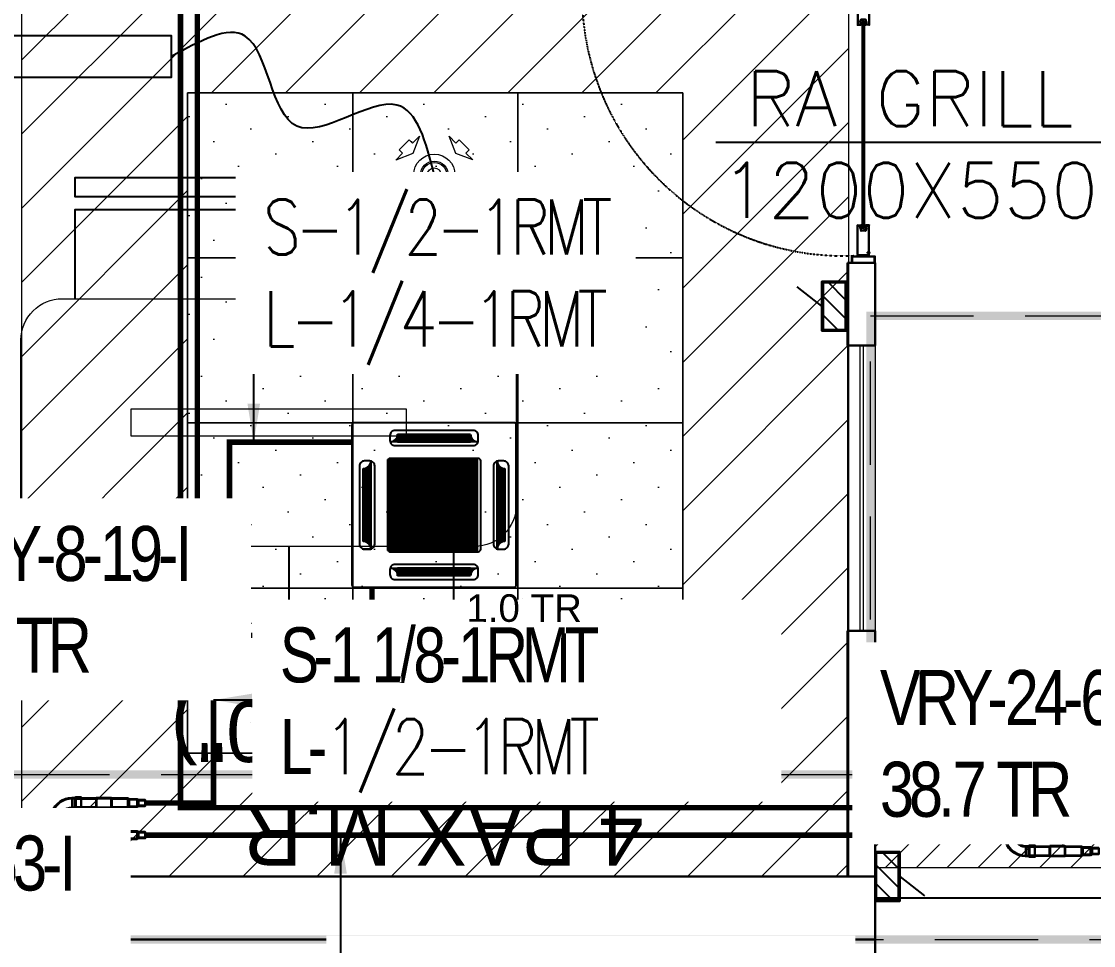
# Model space of a CAD drawing. Header units: millimetres. Extents: x 148480 to 578986, y 39883 to 155062.
# Drawn here: x 231754 to 235652, y 112159 to 115518 of the extents above; entities that cross this region are included whole.
import ezdxf

# ---------------------------------------------------------------- set-up
doc = ezdxf.new("R2010")
doc.units = ezdxf.units.MM
for name, pattern in [('CENTER', [2, 1.25, -0.25, 0.25, -0.25]), ('CONTINOUS', [0]), ('HIDDEN', [0.375, 0.25, -0.125])]:
    doc.linetypes.add(name, pattern=pattern)
for name, color, linetype in [('001-TEXT', 250, 'Continuous'), ('2', 7, 'Continuous'), ('AC-RA-DIFFUSER', 6, 'Continuous'), ('AR-FURNITURE', 251, 'Continuous'), ('ceilings', 253, 'Continuous'), ('CEN', 252, 'CENTER'), ('CONC-WALL', 1, 'Continuous'), ('DNM JEB', 4, 'Continuous'), ('EL-SWITCH BOXWS', 30, 'Continuous'), ('Flooring', 44, 'Continuous'), ('FRESH AIRDUCT', 3, 'Continuous'), ('Hatch 01_UC', 7, 'Continuous'), ('I - MODULAR', 44, 'Continuous'), ('Layer2', 4, 'Continuous'), ('Layer4', 6, 'Continuous'), ('M HVAC DRAIN PIPE', 30, 'Continuous'), ('M-HVAC VRV PIPE', 4, 'Continuous'), ('M-HVAC-SUPPLY AIR DUCT', 4, 'Continuous'), ('M-HVAC-TEXT', 7, 'Continuous'), ('PCE-HVACTEXT', 7, 'Continuous'), ('TENANCY', 3, 'Continuous')]:
    doc.layers.add(name, color=color, linetype=linetype)
for name, color, linetype, lineweight in [('A-GLAZ', 140, 'Continuous', 18), ('CB-AC CABLE TRAY', 213, 'Continuous', 15), ('I-DT-METL', 4, 'Continuous', 20), ('I-PART-GYP', 6, 'Continuous', 30), ('ID-FURNITURE', 54, 'Continuous', 15), ('M HVAC EXHAUST DIFFUSER', 1, 'Continuous', 15), ('M HVAC FD', 4, 'Continuous', 9), ('M-HVAC-CASSETTE UNIT', 7, 'Continuous', 18), ('P-PIPE-IDEN', 7, 'Continuous', 9), ('vrv text', 90, 'Continuous', 30)]:
    doc.layers.add(name, color=color, linetype=linetype, lineweight=lineweight)
doc.styles.add('Arial_2', font='arial.ttf', dxfattribs={"height": 75})
doc.styles.add('Herbalife_Third Floor - Furniture Layout - 210201$0$CG', font='GOTHIC.TTF')
doc.styles.add('R', font='romans.shx')
doc.styles.add('ROMAND', font='romand__.ttf')
doc.styles.add('romans', font='stylu.ttf', dxfattribs={"height": 125})
doc.styles.add('rs', font='romans.shx', dxfattribs={"width": 0.75})
doc.styles.add('VIJETH', font='swiss.ttf')
doc.dimstyles.new('GLAZ ALU', dxfattribs={"dimscale": 100, "dimtxt": 2, "dimasz": 1.4, "dimexe": 0.8, "dimexo": 0.8, "dimgap": 0.75, "dimtad": 1, "dimdec": 0, "dimzin": 0, "dimdsep": 46, "dimtxsty": 'rs', "dimcen": 0.09, "dimclrd": 8, "dimclre": 8, "dimclrt": 2, "dimadec": 0, "dimazin": 0, "dimtfac": 1, "dimtdec": 0, "dimtmove": 0, "dimatfit": 3, "dimfxl": 1, "dimtolj": 1, "dimtzin": 0, "dimarcsym": 0})
doc.dimstyles.new('Vayucon', dxfattribs={"dimtxt": 200, "dimasz": 150, "dimexe": 0, "dimexo": 0, "dimgap": 9e-05, "dimtad": 1, "dimdec": 0, "dimrnd": 5, "dimzin": 0, "dimdsep": 46, "dimtxsty": 'ROMAND', "dimcen": 90, "dimclrd": 42, "dimclre": 8, "dimclrt": 7, "dimadec": 0, "dimazin": 0, "dimtfac": 1, "dimtdec": 0, "dimtofl": 0, "dimtmove": 1, "dimatfit": 0, "dimfxl": 1, "dimtolj": 1, "dimtzin": 0, "dimarcsym": 0})

# ---------------------------------------------------------------- blocks, each defined once
blk = doc.blocks.new('A$C4A242C7C')
at = {"layer": '2', "color": 8, "linetype": 'Continuous'}
for p, q in [((0, 4), (0, 115.4)), ((0.4, 115.8), (0.6, 115.8)), ((1.4, 115), (13, 115)), ((2, 113), (10.5, 113)), ((2, 4), (2, 113)), ((10.5, 103.9), (10.5, 113)), ((10.6, 103.4), (12.8, 95.2)), ((14, 111.3), (12.5, 111.3)), ((12.5, 104.8), (12.5, 111.3)), ((14, 104.8), (12.5, 104.8)), ((14.8, 103.8), (12.5, 103.8)), ((12.5, 103.8), (14.7, 95.7)), ((13, 115), (13, 112.6)), ((14.7, 112.6), (13, 112.6)), ((14, 110), (14, 111.3)), ((14, 106.1), (14, 104.8)), ((14.3, 109.8), (15, 110)), ((14.3, 106.3), (15, 106.1)), ((14.7, 112.6), (15.2, 110.4)), ((14.7, 95.7), (22.5, 95.7)), ((30.3, 93.7), (14.7, 93.7)), ((14.8, 103.8), (15.2, 105.6)), ((30.3, 95.7), (22.5, 95.7)), ((30.3, 112.6), (29.8, 110.4)), ((30.2, 103.8), (29.8, 105.6)), ((30.7, 109.8), (30, 110)), ((30.7, 106.3), (30, 106.1)), ((30.2, 103.8), (32.5, 103.8)), ((32, 112.6), (30.3, 112.6)), ((32.5, 103.8), (30.3, 95.7)), ((31, 111.3), (32.5, 111.3)), ((31, 110), (31, 111.3)), ((31, 106.1), (31, 104.8)), ((31, 104.8), (32.5, 104.8)), ((32, 115), (32, 112.6)), ((43.6, 115), (32, 115)), ((34.4, 103.4), (32.2, 95.2)), ((32.5, 104.8), (32.5, 111.3)), ((34.5, 113), (43, 113)), ((34.5, 103.9), (34.5, 113)), ((43, 14.2), (43, 113)), ((44.6, 115.8), (44.4, 115.8)), ((45, 11.7), (45, 115.4)), ((4, 2), (41, 2)), ((4, 0), (41, 0)), ((38.5, 8.4), (38.5, 11.7)), ((42.5, 13.7), (40.5, 13.7)), ((40.5, 8.8), (40.5, 11.3)), ((42.5, 6.4), (40.5, 6.4)), ((44, 11.7), (40.9, 11.7)), ((44, 8.4), (40.9, 8.4)), ((43, 4), (43, 5.9)), ((44, 11.6), (44, 11.7)), ((44, 8.4), (44, 8.5)), ((44.4, 11.2), (44.5, 11.2)), ((44.4, 8.9), (44.5, 8.9)), ((45, 4), (45, 8.4))]:
    blk.add_line(p, q, dxfattribs=at)
for centre, radius, start, end in [((0.4, 115.4), 0.4, 90, 180), ((0.6, 115.4), 0.4, 0, 90), ((1.4, 115.4), 0.4, 180, 270), ((12.5, 103.9), 2, 180, 195), ((14.7, 95.7), 2, 195, 270), ((14.2, 110), 0.2, 180, 285), ((14.2, 106.1), 0.2, 75, 180), ((14.8, 110.3), 0.4, 285, 15), ((14.8, 105.7), 0.4, 345, 75), ((30.1, 110.3), 0.4, 165, 255), ((30.1, 105.7), 0.4, 105, 195), ((30.3, 95.7), 2, 270, 345), ((30.8, 110), 0.2, 255, 0), ((30.8, 106.1), 0.2, 0, 105), ((32.5, 103.9), 2, 345, 0), ((43.6, 115.4), 0.4, 270, 0), ((44.4, 115.4), 0.4, 90, 180), ((44.6, 115.4), 0.4, 0, 90), ((4, 4), 4, 180, 270), ((4, 4), 2, 180, 270), ((40.5, 11.7), 2, 90, 180), ((40.5, 8.4), 2, 180, 270), ((40.9, 11.3), 0.4, 90, 180), ((40.9, 8.8), 0.4, 180, 270), ((41, 4), 4, 270, 0), ((41, 4), 2, 270, 0), ((42.5, 14.2), 0.5, 270, 0), ((42.5, 5.9), 0.5, 0, 90), ((44.4, 11.6), 0.4, 180, 270), ((44.4, 8.5), 0.4, 90, 180), ((44.5, 11.7), 0.5, 270, 0), ((44.5, 8.4), 0.5, 0, 90)]:
    blk.add_arc(centre, radius, start, end, dxfattribs=at)
blk = doc.blocks.new('A$C109E4DED')
at = {"layer": 'TENANCY', "rotation": 90}
blk.add_blockref('A$C4A242C7C', (75.8, 0), dxfattribs=at)
blk = doc.blocks.new('A$C57546ED1')
at = {"layer": '2', "color": 8, "linetype": 'Continuous'}
mesh = blk.add_polyface(dxfattribs=at)
corners = [(1, 3.4), (0.7, 2.6), (0, 2.7), (0.8, 4.1)]
mesh.append_faces([[corners[k] for k in face] for face in [(0, 1, 2, 3)]], dxfattribs={"color": 8})
mesh = blk.add_polyface(dxfattribs=at)
corners = [(2, 3.4), (2, 2.6), (0.7, 2.6), (1, 3.4)]
mesh.append_faces([[corners[k] for k in face] for face in [(0, 1, 2, 3)]], dxfattribs={"color": 8})
mesh = blk.add_polyface(dxfattribs=at)
corners = [(2.3, 4.1), (2.2, 1.7), (2, 2.6), (2, 3.4)]
mesh.append_faces([[corners[k] for k in face] for face in [(0, 1, 2, 3)]], dxfattribs={"color": 8})
mesh = blk.add_polyface(dxfattribs=at)
corners = [(2.7, 3.4), (2.5, 2.5), (2.2, 1.7), (2.3, 4.1)]
mesh.append_faces([[corners[k] for k in face] for face in [(0, 1, 2, 3)]], dxfattribs={"color": 8})
mesh = blk.add_polyface(dxfattribs=at)
corners = [(3.3, 3.4), (3.2, 2.5), (2.5, 2.5), (2.7, 3.4)]
mesh.append_faces([[corners[k] for k in face] for face in [(0, 1, 2, 3)]], dxfattribs={"color": 8})
mesh = blk.add_polyface(dxfattribs=at)
corners = [(3.6, 4.2), (3.5, 2.4), (3.2, 2.5), (3.3, 3.4)]
mesh.append_faces([[corners[k] for k in face] for face in [(0, 1, 2, 3)]], dxfattribs={"color": 8})
mesh = blk.add_polyface(dxfattribs=at)
corners = [(4.1, 3.5), (3.9, 2.4), (3.5, 2.4), (3.6, 4.2)]
mesh.append_faces([[corners[k] for k in face] for face in [(0, 1, 2, 3)]], dxfattribs={"color": 8})
mesh = blk.add_polyface(dxfattribs=at)
corners = [(6.5, 3.6), (5.8, 2.3), (3.9, 2.4), (4.1, 3.5)]
mesh.append_faces([[corners[k] for k in face] for face in [(0, 1, 2, 3)]], dxfattribs={"color": 8})
mesh = blk.add_polyface(dxfattribs=at)
corners = [(6.8, 4.6), (6.2, 0), (5.8, 2.3), (6.5, 3.6)]
mesh.append_faces([[corners[k] for k in face] for face in [(0, 1, 2, 3)]], dxfattribs={"color": 8})
mesh = blk.add_polyface(dxfattribs=at)
corners = [(7.9, 4.6), (7.5, 0), (6.2, 0), (6.8, 4.6)]
mesh.append_faces([[corners[k] for k in face] for face in [(0, 1, 2, 3)]], dxfattribs={"color": 8})
blk = doc.blocks.new('A$C5BB6640F')
at = {"layer": '2', "color": 8, "linetype": 'Continuous'}
for p, q in [((0.8, 2.6), (0, 0)), ((1, 2.6), (0.5, 0)), ((2.1, 8.2), (0.8, 8.2)), ((0.8, 8.2), (0.8, 2.6)), ((2.1, 6.4), (0.8, 6.4)), ((2.1, 4.5), (0.8, 4.5)), ((2.1, 2.6), (0.8, 2.6)), ((1.2, 2.6), (0.9, 0)), ((1.4, 2.6), (1.4, 0)), ((1.6, 2.6), (1.9, 0)), ((1.8, 2.6), (2.3, 0)), ((2.1, 8.2), (2.1, 2.6)), ((2.1, 2.6), (2.8, 0))]:
    blk.add_line(p, q, dxfattribs=at)
blk = doc.blocks.new('CHAIR')
at = {"layer": 'AR-FURNITURE'}
blk.add_lwpolyline([(16868792, -2062848.9), (16869035, -2062848.9), (16869035, -2063298.9), (16868792, -2063298.9)], dxfattribs=at)
blk.add_lwpolyline([(16869069.9, -2063298.9), (16869069.9, -2062848.9), (16869121.9, -2062848.9), (16869121.9, -2063298.9)], close=True, dxfattribs=at)
blk = doc.blocks.new('GFC1')
at = {"color": 8, "linetype": 'Continuous'}
for p, q in [((308986.8, 114157.5), (307490.1, 114157.5)), ((308986.8, 113317.5), (307490.1, 113317.5))]:
    blk.add_line(p, q, dxfattribs=at)
at = {"layer": 'A-GLAZ', "color": 8, "linetype": 'CONTINOUS', "lineweight": 13, "ltscale": 0.5}
for p, q in [((307390.1, 115326.2, 0), (307390.1, 114288.4, 0)), ((307490.1, 115326.2, 0), (307490.1, 114288.4, 0))]:
    blk.add_line(p, q, dxfattribs=at)
at = {"layer": 'A-GLAZ', "color": 8, "lineweight": 13, "ltscale": 0.5}
blk.add_line((307390.1, 115326.2, 0), (307490.1, 115326.2, 0), dxfattribs=at)
at = {"layer": 'A-GLAZ', "color": 8}
for p, q in [((307434.1, 115326.2, 0), (307434.1, 114288.4, 0)), ((307446.1, 115326.2, 0), (307446.1, 114288.4, 0))]:
    blk.add_line(p, q, dxfattribs=at)
at = {"layer": 'CEN', "color": 8, "linetype": 'HIDDEN', "lineweight": 0, "ltscale": 1500}
for p, q in [((301519.9, 113767.5), (309059.6, 113767.5)), ((301519.9, 113167.5), (309059.6, 113167.5))]:
    blk.add_line(p, q, dxfattribs=at)
blk.add_lwpolyline([(307473, 113767.5), (307473, 115433.7), (311573, 115433.7), (311573, 113767.5)], dxfattribs=at)
at = {"layer": 'CONC-WALL', "color": 8, "linetype": 'Continuous', "lineweight": 30}
blk.add_lwpolyline([(304385.1, 113396.2), (307490.1, 113396.2), (307490.1, 113167.5), (304385.1, 113167.5)], dxfattribs=at)
at = {"layer": 'DNM JEB', "color": 8}
for p, q in [((307442.5, 116500.4), (307442.5, 115754.1)), ((307452, 115754.1), (307452, 116500.4))]:
    blk.add_line(p, q, dxfattribs=at)
at = {"layer": 'DNM JEB', "color": 8, "linetype": 'Continuous'}
blk.add_line((307490.1, 115626.2), (307390.1, 115626.2), dxfattribs=at)
at = {"layer": 'DNM JEB', "color": 8}
for points in [[(307452, 116500.4), (307450.6, 116501.9), (307443.9, 116501.9), (307442.5, 116500.4)], [(307452, 115754.1), (307450.6, 115752.6), (307443.9, 115752.6), (307442.5, 115754.1)]]:
    blk.add_lwpolyline(points, dxfattribs=at)
at = {"layer": 'DNM JEB', "color": 8, "linetype": 'Continuous'}
for points in [[(307490.1, 115626.2), (307490.1, 115650), (307404.4, 115650), (307404.4, 115626.2)], [(307488.2, 115628.1), (307488.2, 115648.1), (307406.3, 115648.1), (307406.3, 115628.1)]]:
    blk.add_lwpolyline(points, close=True, dxfattribs=at)
at = {"layer": 'DNM JEB', "color": 8, "linetype": 'HIDDEN', "ltscale": 0.1}
blk.add_arc((307375, 116602.5), 950.6, 182.8185, 273.4941, dxfattribs=at)
at = {"layer": 'Flooring', "color": 8, "linetype": 'HIDDEN', "ltscale": 1500}
blk.add_lwpolyline([(328672.2, 130068.3, 1.540604), (310717.1, 129143.3, 0.119203), (311634.4, 128071.9, -0.704413), (307490.1, 113767.5)], format="xyb", dxfattribs=at)
at = {"layer": 'I - MODULAR', "color": 8, "linetype": 'Continuous'}
blk.add_line((307390.1, 115626.2), (307490.1, 115626.2), dxfattribs=at)
at = {"layer": 'I-DT-METL', "color": 8, "linetype": 'HIDDEN', "lineweight": 13, "ltscale": 0.1}
blk.add_line((307390.1, 114288.4, 0), (307490.1, 114288.4, 0), dxfattribs=at)
at = {"layer": 'I-PART-GYP', "color": 8, "linetype": 'CONTINOUS'}
for p, q in [((307390.1, 115326.2), (307390.1, 115626.2)), ((307490.1, 115326.2), (307490.1, 115626.2)), ((307390.1, 115326.2), (307490.1, 115326.2)), ((307390.1, 114289), (307490.1, 114289)), ((307390.1, 113396.2), (307390.1, 114289)), ((307490.1, 113396.2), (307490.1, 114289))]:
    blk.add_line(p, q, dxfattribs=at)
blk.add_lwpolyline([(307390.1, 112867.5), (307390.1, 113167.5), (307490.1, 113167.5), (307490.1, 112867.5)], dxfattribs=at)
at = {"layer": 'ID-FURNITURE', "color": 8}
blk.add_lwpolyline([(304535.1, 115496.2), (306035.1, 115496.2, -0.414214), (306185.1, 115346.2), (306185.1, 114746.2, -0.414214), (306035.1, 114596.2), (304535.1, 114596.2, -0.414214), (304385.1, 114746.2), (304385.1, 115346.2, -0.414214)], format="xyb", close=True, dxfattribs=at)
blk.add_lwpolyline([(304785.1, 115096.2), (305785.1, 115096.2), (305785.1, 114996.2), (304785.1, 114996.2)], close=True, dxfattribs=at)
at = {"layer": 'DNM JEB', "color": 8}
for name, p, xscale, yscale, zscale, rotation in [('A$C109E4DED', (307425.8, 116528.5), -0.9523809523809526, 0.9523809523809526, 0.9523809523809526, 270), ('A$C109E4DED', (307425.8, 115726), 0.9523809523809526, 0.9523809523809526, 0.9523809523809526, 270), ('A$C5BB6640F', (307472.3, 115662), 0.9523809523809523, 0.9523809523809523, 0.9523809523809523, 90.00000000000001)]:
    blk.add_blockref(name, p, dxfattribs=dict(at, xscale=xscale, yscale=yscale, zscale=zscale, rotation=rotation))
at = {"layer": 'DNM JEB', "color": 8, "ltscale": 1.2}
for p, xscale, yscale, zscale, rotation in [((307438.2, 116498.3), 0.9523809523809526, 0.9523809523809526, 0.9523809523809526, 270), ((307456.3, 116498.3), -0.9523809523809523, 0.9523809523809523, 0.9523809523809523, 89.99999999999997), ((307438.2, 115756.2), -0.9523809523809526, 0.9523809523809526, 0.9523809523809526, 270), ((307456.3, 115756.2), 0.9523809523809523, 0.9523809523809523, 0.9523809523809523, 90.00000000000001)]:
    blk.add_blockref('A$C57546ED1', p, dxfattribs=dict(at, xscale=xscale, yscale=yscale, zscale=zscale, rotation=rotation))
at = {"layer": 'ID-FURNITURE', "color": 8, "yscale": 1.333333333333334, "zscale": 1.333333333333334}
for p, xscale, rotation in [((-2445883.3, -22376226.4), 1.333333333333334, 89.99999999999997), ((-2445106.2, -22376226.4), 1.333333333333334, 89.99999999999997), ((-2445883.3, 22606318.9), -1.333333333333334, 89.99999999999993), ((-2445106.2, 22606318.9), -1.333333333333334, 89.99999999999993)]:
    blk.add_blockref('CHAIR', p, dxfattribs=dict(at, xscale=xscale, rotation=rotation))
at = {"layer": '001-TEXT', "color": 8, "style": 'Herbalife_Third Floor - Furniture Layout - 210201$0$CG'}
for s, p in [('(9\'10" X 10\'10")', (306951, 114032.5)), ('4 PAX M.R', (306648.7, 113656.1))]:
    blk.add_text(s, height=220, rotation=180, dxfattribs=at).set_placement(p)
blk = doc.blocks.new('GRID')
at = {"layer": 'ceilings', "lineweight": 5}
h = blk.add_hatch(dxfattribs=at)
h.set_pattern_fill('DOTS', color=8, scale=80, angle=45)
h.paths.add_polyline_path([(56229.9, 61282.6), (56229.9, 61882.6), (56829.9, 61882.6), (56829.9, 61282.6)])
at = {"layer": 'ceilings', "color": 8, "lineweight": 5}
blk.add_lwpolyline([(56229.9, 61282.6), (56229.9, 61882.6), (56829.9, 61882.6), (56829.9, 61282.6)], close=True, dxfattribs=at)
blk = doc.blocks.new('celling')
at = {"layer": 'Hatch 01_UC', "linetype": 'Continuous', "lineweight": 0, "transparency": 33554597}
h = blk.add_hatch(dxfattribs=at)
h.set_pattern_fill('ANSI31', color=8, scale=60, angle=180)
h.set_pattern_definition([(225, (458174.37, 85859.37), (134.70384, -134.70384), [])])
h.paths.add_polyline_path([(314760.7, 63212.1), (314760.7, 60812.1), (316560.7, 60812.1), (316560.7, 63212.1)], flags=16)
h.paths.add_polyline_path([(314158.2, 60362.1), (314158.2, 63662.1), (317163.2, 63662.1), (317163.2, 60362.1)])
at = {"layer": 'Hatch 01_UC', "color": 8, "linetype": 'Continuous', "lineweight": 0}
for points in [[(317163.2, 60362.1), (314158.2, 60362.1), (314158.2, 63662.1), (317163.2, 63662.1)], [(316560.7, 60812.1), (314760.7, 60812.1), (314760.7, 63212.1), (316560.7, 63212.1)], [(316560.7, 63212.1), (314760.7, 63212.1), (314760.7, 60812.1), (316560.7, 60812.1)]]:
    blk.add_lwpolyline(points, close=True, dxfattribs=at)
at = {"layer": 'ceilings', "rotation": 270}
for p in [(253478.1, 119441.9), (254078.1, 119441.9), (253478.1, 118841.9), (254078.1, 118841.9), (254678.1, 118841.9), (253478.1, 118241.9), (254078.1, 118241.9), (254678.1, 118241.9), (253478.1, 117641.9), (254078.1, 117641.9), (254678.1, 117641.9)]:
    blk.add_blockref('GRID', p, dxfattribs=at)
at = {"layer": 'Hatch 01_UC', "color": 8, "linetype": 'Continuous', "lineweight": 0, "rotation": 270}
blk.add_blockref('GRID', (254678.1, 119441.9), dxfattribs=at)
blk = doc.blocks.new('BEAM')
at = {"layer": 'CEN', "color": 11, "linetype": 'HIDDEN', "lineweight": 0, "ltscale": 1500, "const_width": 30}
for points in [[(367473, 113767.5), (367473, 115433.7), (371573, 115433.7), (371573, 113767.5)], [(361519.9, 113767.5), (369059.6, 113767.5)], [(361519.9, 113167.5), (369059.6, 113167.5)]]:
    blk.add_lwpolyline(points, dxfattribs=at)
blk = doc.blocks.new('BEE')
at = {"layer": 'M-HVAC VRV PIPE', "linetype": 'Continuous'}
blk.add_blockref('BEAM', (0, 0), dxfattribs=at)
blk = doc.blocks.new('RAD 150')
at = {"layer": 'M HVAC EXHAUST DIFFUSER', "color": 3}
for points in [[(-25.7, 153.9), (25.7, 153.9), (25.7, 137.2), (60.9, 137.2), (0, 110), (-60.9, 137.2), (-25.7, 137.2)], [(-153.9, -25.7), (-153.9, 25.7), (-137.2, 25.7), (-137.2, 60.9), (-110, 0), (-137.2, -60.9), (-137.2, -25.7)], [(153.9, 25.7), (153.9, -25.7), (137.2, -25.7), (137.2, -60.9), (110, 0), (137.2, 60.9), (137.2, 25.7)], [(25.7, -153.9), (-25.7, -153.9), (-25.7, -137.2), (-60.9, -137.2), (0, -110), (60.9, -137.2), (25.7, -137.2)]]:
    blk.add_lwpolyline(points, close=True, dxfattribs=at)
for radius in [75, 50, 45, 25]:
    blk.add_circle((0, 0), radius, dxfattribs=at)
blk = doc.blocks.new('lsb')
at = {"layer": 'EL-SWITCH BOXWS', "extrusion": (0.000488338, 0.006137, 0.999981)}
h = blk.add_hatch(dxfattribs=at)
h.set_pattern_fill('ANSI31', color=8, scale=1.963905, angle=359.99983, style=0)
h.set_pattern_definition([(314.99982827, (-73506.04995, 20833.20643), (-0.17358683075, -0.1735857902), [])])
h.paths.add_polyline_path([(-179, 8.1), (-179, 202.2), (209.8, 202.2), (209.8, 8.1)])
h.paths.add_polyline_path([(-168.1, 16.1), (-168.1, 192), (200.7, 192), (200.7, 16.1)], flags=17)
at = {"layer": 'EL-SWITCH BOXWS'}
h = blk.add_hatch(dxfattribs=at)
h.set_pattern_fill('ANSI31', color=8, scale=38.4, angle=360, style=0)
h.set_pattern_definition([(135, (1791500.75, 34201.84), (74.331447, 74.331447), [])])
h.paths.add_polyline_path([(-179, 8.1), (-179, 202.2), (209.8, 202.2), (209.8, 8.1)])
at = {"layer": 'EL-SWITCH BOXWS', "color": 8}
for p, q in [((15.4, 202.2), (-136.8, 396.4)), ((-179, 202.2), (-179, 8.1)), ((209.8, 8.1), (209.8, 202.2)), ((-179, 8.1), (209.8, 8.1))]:
    blk.add_line(p, q, dxfattribs=at)
at = {"layer": 'EL-SWITCH BOXWS', "color": 8, "extrusion": (4.72941e-08, 0.012274, 0.999925)}
blk.add_line((-179, 202.2, -1.2), (209.8, 202.2, -1.2), dxfattribs=at)
at = {"layer": 'EL-SWITCH BOXWS', "color": 8, "extrusion": (0.000488338, 0.006137, 0.999981)}
for points, elevation in [([(-179, 202.2), (-179, 8.1), (209.8, 8.1), (209.8, 202.2)], 0), ([(-179, 8.1), (-179, 202.2), (209.8, 202.2), (209.8, 8.1)], 0), ([(-168.1, 16.1), (-168.1, 192), (200.7, 192), (200.7, 16.1)], 0.1)]:
    blk.add_lwpolyline(points, close=True, dxfattribs=dict(at, elevation=elevation))
blk = doc.blocks.new('*U118')
at = {"layer": 'CB-AC CABLE TRAY', "true_color": 0xa953a0}
h = blk.add_hatch(dxfattribs=at)
h.set_pattern_fill('ANSI31', color=215, scale=25)
h.set_pattern_definition([(45, (-903410.34, 1102908.81), (-56.1266008, 56.1266008), [])])
h.paths.add_polyline_path([(-88704.9, -150.4), (-88704.9, 149.6), (-87346, 149.6), (-87346, -150.4)])
at = {"layer": 'CB-AC CABLE TRAY', "color": 215, "true_color": 0xa953a0}
blk.add_lwpolyline([(-88704.9, -150.4), (-88704.9, 149.6), (-87346, 149.6), (-87346, -150.4)], close=True, dxfattribs=at)
blk = doc.blocks.new('DCC - All Capacities')
at = {"color": 3}
for p, q in [((-156.9, 253.5), (156.9, 253.5)), ((-151.1, 258.5), (151.1, 258.5)), ((-147.5, 263.5), (147.5, 263.5)), ((-145.2, 268.5), (145.2, 268.5)), ((-143.9, 273.5), (143.9, 273.5)), ((-143.5, 278.5), (143.5, 278.5)), ((173.5, 248.5), (-173.5, 248.5)), ((-143.5, 248.5), (143.5, 248.5)), ((-248.5, 173.5), (-248.5, -173.5)), ((248.5, -173.5), (248.5, 173.5)), ((-278.5, -143.5), (-278.5, 143.5)), ((-273.5, -143.9), (-273.5, 143.9)), ((-268.5, -145.2), (-268.5, 145.2)), ((-263.5, -147.5), (-263.5, 147.5)), ((-258.5, -151.1), (-258.5, 151.1)), ((-253.5, -156.9), (-253.5, 156.9)), ((-248.5, -143.5), (-248.5, 143.5)), ((253.5, 156.9), (253.5, -156.9)), ((258.5, 151.1), (258.5, -151.1)), ((263.5, 147.5), (263.5, -147.5)), ((268.5, 145.2), (268.5, -145.2)), ((273.5, 143.9), (273.5, -143.9)), ((278.5, 143.5), (278.5, -143.5)), ((-248.5, -173.5), (-278.5, -173.5)), ((-173.5, -248.5), (173.5, -248.5)), ((143.5, -248.5), (-143.5, -248.5)), ((156.9, -253.5), (-156.9, -253.5)), ((151.1, -258.5), (-151.1, -258.5)), ((147.5, -263.5), (-147.5, -263.5)), ((145.2, -268.5), (-145.2, -268.5)), ((143.9, -273.5), (-143.9, -273.5)), ((143.5, -278.5), (-143.5, -278.5))]:
    blk.add_line(p, q, dxfattribs=at)
at = {"color": 6}
for points in [[(-313.5, -323.5), (313.5, -323.5, 0.414214), (323.5, -313.5), (323.5, 313.5, 0.414214), (313.5, 323.5), (-313.5, 323.5, 0.414214), (-323.5, 313.5), (-323.5, -313.5, 0.414214)], [(-173.5, 273.5), (-173.5, 253.5, 0.414214), (-153.5, 233.5), (153.5, 233.5, 0.414214), (173.5, 253.5), (173.5, 273.5, 0.414214), (153.5, 293.5), (-153.5, 293.5, 0.414214)], [(-273.5, -173.5), (-253.5, -173.5, 0.414214), (-233.5, -153.5), (-233.5, 153.5, 0.414214), (-253.5, 173.5), (-273.5, 173.5, 0.414214), (-293.5, 153.5), (-293.5, -153.5, 0.414214)], [(-173.5, -183.5), (173.5, -183.5, 0.414214), (183.5, -173.5), (183.5, 173.5, 0.414214), (173.5, 183.5), (-173.5, 183.5, 0.414214), (-183.5, 173.5), (-183.5, -173.5, 0.414214)], [(273.5, 173.5), (253.5, 173.5, 0.414214), (233.5, 153.5), (233.5, -153.5, 0.414214), (253.5, -173.5), (273.5, -173.5, 0.414214), (293.5, -153.5), (293.5, 153.5, 0.414214)], [(173.5, -273.5), (173.5, -253.5, 0.414214), (153.5, -233.5), (-153.5, -233.5, 0.414214), (-173.5, -253.5), (-173.5, -273.5, 0.414214), (-153.5, -293.5), (153.5, -293.5, 0.414214)]]:
    blk.add_lwpolyline(points, format="xyb", close=True, dxfattribs=at)
for points in [[(-170.5, -183.5), (-173.5, -183.5), (-173.5, 183.5), (-170.5, 183.5)], [(-160.5, -183.5), (-163.5, -183.5), (-163.5, 183.5), (-160.5, 183.5)], [(-150.5, -183.5), (-153.5, -183.5), (-153.5, 183.5), (-150.5, 183.5)], [(-140.5, -183.5), (-143.5, -183.5), (-143.5, 183.5), (-140.5, 183.5)], [(-130.5, -183.5), (-133.5, -183.5), (-133.5, 183.5), (-130.5, 183.5)], [(-120.5, -183.5), (-123.5, -183.5), (-123.5, 183.5), (-120.5, 183.5)], [(-110.5, -183.5), (-113.5, -183.5), (-113.5, 183.5), (-110.5, 183.5)], [(-100.5, -183.5), (-103.5, -183.5), (-103.5, 183.5), (-100.5, 183.5)], [(-90.5, -183.5), (-93.5, -183.5), (-93.5, 183.5), (-90.5, 183.5)], [(-80.5, -183.5), (-83.5, -183.5), (-83.5, 183.5), (-80.5, 183.5)], [(-70.5, -183.5), (-73.5, -183.5), (-73.5, 183.5), (-70.5, 183.5)], [(-60.5, -183.5), (-63.5, -183.5), (-63.5, 183.5), (-60.5, 183.5)], [(-50.5, -183.5), (-53.5, -183.5), (-53.5, 183.5), (-50.5, 183.5)], [(-40.5, -183.5), (-43.5, -183.5), (-43.5, 183.5), (-40.5, 183.5)], [(-30.5, -183.5), (-33.5, -183.5), (-33.5, 183.5), (-30.5, 183.5)], [(-20.5, -183.5), (-23.5, -183.5), (-23.5, 183.5), (-20.5, 183.5)], [(-10.5, -183.5), (-13.5, -183.5), (-13.5, 183.5), (-10.5, 183.5)], [(-0.5, -183.5), (-3.5, -183.5), (-3.5, 183.5), (-0.5, 183.5)], [(9.5, -183.5), (6.5, -183.5), (6.5, 183.5), (9.5, 183.5)], [(19.5, -183.5), (16.5, -183.5), (16.5, 183.5), (19.5, 183.5)], [(29.5, -183.5), (26.5, -183.5), (26.5, 183.5), (29.5, 183.5)], [(39.5, -183.5), (36.5, -183.5), (36.5, 183.5), (39.5, 183.5)], [(49.5, -183.5), (46.5, -183.5), (46.5, 183.5), (49.5, 183.5)], [(59.5, -183.5), (56.5, -183.5), (56.5, 183.5), (59.5, 183.5)], [(69.5, -183.5), (66.5, -183.5), (66.5, 183.5), (69.5, 183.5)], [(79.5, -183.5), (76.5, -183.5), (76.5, 183.5), (79.5, 183.5)], [(89.5, -183.5), (86.5, -183.5), (86.5, 183.5), (89.5, 183.5)], [(99.5, -183.5), (96.5, -183.5), (96.5, 183.5), (99.5, 183.5)], [(109.5, -183.5), (106.5, -183.5), (106.5, 183.5), (109.5, 183.5)], [(119.5, -183.5), (116.5, -183.5), (116.5, 183.5), (119.5, 183.5)], [(129.5, -183.5), (126.5, -183.5), (126.5, 183.5), (129.5, 183.5)], [(139.5, -183.5), (136.5, -183.5), (136.5, 183.5), (139.5, 183.5)], [(149.5, -183.5), (146.5, -183.5), (146.5, 183.5), (149.5, 183.5)], [(159.5, -183.5), (156.5, -183.5), (156.5, 183.5), (159.5, 183.5)], [(169.5, -183.5), (166.5, -183.5), (166.5, 183.5), (169.5, 183.5)]]:
    blk.add_lwpolyline(points, close=True, dxfattribs=at)
at = {"color": 3}
for centre, start, end in [((-173.5, 278.5), 270, 0), ((173.5, 278.5), 180, 270), ((-278.5, 173.5), 270, 0), ((278.5, 173.5), 180, 270), ((-278.5, -173.5), 0, 90), ((278.5, -173.5), 90, 180), ((-173.5, -278.5), 0, 90), ((173.5, -278.5), 90, 180)]:
    blk.add_arc(centre, 30, start, end, dxfattribs=at)
blk = doc.blocks.new('zw$4E06')
at = {"layer": 'vrv text'}
for points in [[(-76.5, 50.2), (-76.5, 53.3), (-103.7, 53.3), (-109, 50.2), (-121.1, 50.2)], [(-96.5, 50.2), (-99.6, 53.3)], [(-87.1, 50.2), (-90.3, 53.3)], [(-77.8, 50.2), (-80.9, 53.3)], [(-206.3, -0.2), (-208.7, 2)], [(-202.4, 5.5), (-204.6, 7.7)], [(-198.3, 10.7), (-200.6, 13.1)], [(-193.9, 15.8), (-196, 17.8)], [(-189.2, 20.4), (-191.4, 22.8)], [(-184, 24.8), (-186.4, 27.2)], [(-178.9, 28.9), (-181.1, 31.2)], [(-173, 32.5), (-175.2, 34.8)], [(-167.1, 36), (-169.3, 38.2)], [(-160.7, 38.8), (-163.1, 41.3)], [(-153.9, 41.7), (-156.3, 43.9)], [(-146.7, 43.7), (-149.1, 46.3)], [(-139, 45.4), (-141.6, 48.1)], [(-130.5, 46.5), (-133.4, 49.4)], [(-130.5, -0.5), (-133.3, 2.2)], [(-122.1, 0.4), (-125, 3.5)], [(-121.7, 47.1), (-124.8, 50.2)], [(-102.8, 50.2), (-108.1, 47.1), (-121.1, 47.1)], [(-121.1, 3.5), (-121.1, 47.1)], [(-121.1, 3.5), (-108.1, 3.5), (-102.8, 0.4), (-76.5, 0.4), (-76.5, -2.8), (-103.7, -2.8), (-109, 0.4), (-121.1, 0.4)], [(-112.7, 0.4), (-115.8, 3.5)], [(-112.1, 47.1), (-115.3, 50.2)], [(-108.1, 3.5), (-108.1, 47.1)], [(-104.8, 49.1), (-107, 51.3)], [(-100, -2.8), (-103.9, 0.9)], [(-103, 1.7), (-103, 48.5)], [(-102.8, 50.2), (-102.8, 39.7)], [(-76.5, 0.4), (-76.5, 50.2), (-102.8, 50.2), (-102.8, 0.4)], [(-102.8, 47.2), (-102.8, 0.2)], [(-102.8, 45.4), (-102.8, 2.7)], [(-102.6, 48.4), (-5, 48.4), (-2.6, 50), (0, 50)], [(-102.6, 1.5), (-102.6, 48.4)], [(0.2, 47.2), (-1.8, 47.2), (-4.2, 45.9), (-102.6, 45.9)], [(-4.2, 45.9), (-4.2, 4.2), (-102.6, 4.2)], [(0, 0), (-2.6, 0), (-5, 1.5), (-102.6, 1.5)], [(-90.8, -2.8), (-93.9, 0.4)], [(-81.2, -2.8), (-84.4, 0.4)], [(-76.5, 50.2), (-76.5, 39.7)], [(-25.5, 45.9), (-33.3, 45.9)], [(-25.5, 4.2), (-33.3, 4.2)], [(-4.2, 4.2), (-1.8, 2.7)], [(-1.8, 47.2), (-1.8, 2.7), (0, 2.7)], [(151.5, 48.4), (72.8, 48.4), (70.2, 50), (-0.9, 50)], [(69.7, 2.7), (-0.7, 2.7)], [(0, 47.2), (69.7, 47.2), (71.9, 45.9), (150.7, 45.9), (157.9, 41.6), (196.1, 41.6), (203.3, 37.7), (203.3, 12.7), (196.1, 8.5), (157.9, 8.5), (150.7, 4.2), (71.9, 4.2), (69.7, 2.7)], [(0, 0), (70.2, 0)], [(69.7, 47.2), (69.7, 2.7)], [(70.2, 0), (72.8, 1.5), (151.5, 1.5), (158.7, 5.7), (196.1, 5.7), (203.3, 9.9), (235.9, 9.9), (235.9, 40.3), (203.3, 40.3), (196.1, 44.3)], [(71.9, 45.9), (71.9, 4.2)], [(93.4, 45.9), (101.1, 45.9)], [(93.4, 4.2), (101.1, 4.2)], [(150.7, 45.9), (150.7, 4.2)], [(158.7, 44.3), (151.5, 48.4)], [(157.9, 41.6), (157.9, 8.5)], [(196.1, 44.3), (158.7, 44.3)], [(196.1, 41.6), (196.1, 8.5)], [(203.3, 37.7), (235.9, 37.7)], [(203.3, 12.7), (235.9, 12.7)], [(-500.2, -74.1), (-500.2, -32.3), (-507.4, -36.8), (-545.4, -36.8), (-545.4, -34)], [(-545.4, -34), (-507.9, -34)], [(-545.4, -36.8), (-545.4, -69.9)], [(-507.9, -34), (-500.8, -29.8)], [(-507.4, -36.8), (-507.4, -69.9)], [(-500.8, -29.8), (-422.1, -29.8)], [(-349.3, -31.1), (-419, -31.1), (-421.4, -32.3), (-500.2, -32.3)], [(-442.7, -32.3), (-450.4, -32.3)], [(-422.1, -29.8), (-419.5, -28.3)], [(-421.4, -32.3), (-421.4, -74.1), (-419, -75.6)], [(-419.5, -28.3), (-348.4, -28.3)], [(-419, -31.1), (-419, -75.6), (-348.5, -75.6)], [(-349.5, -31.1), (-347.5, -31.1), (-345.2, -32.3), (-246.7, -32.3)], [(-246.7, -29.8), (-344.3, -29.8), (-346.9, -28.3), (-349.3, -28.3)], [(-347.5, -31.1), (-347.5, -75.6), (-349.3, -75.6)], [(-345.2, -32.3), (-345.2, -74.1), (-246.7, -74.1)], [(-323.7, -32.3), (-316, -32.3)], [(-240.6, -28.5), (-246.2, -25.2), (-273.2, -25.2), (-273.2, -28.5), (-246.9, -28.5), (-241.6, -31.6)], [(-272.1, -28.5), (-273.2, -27.4)], [(-273.2, -28.5), (-273.2, -41)], [(-273.2, -78.1), (-273.2, -28.5)], [(-262.7, -28.5), (-265.8, -25.2)], [(-253.1, -28.5), (-256.4, -25.2)], [(-240.8, -31.6), (-247.1, -25.2)], [(-246.9, -75.6), (-246.9, -28.3), (-246.9, -75.6)], [(-246.9, -28.5), (-246.9, -41)], [(-246.9, -78.1), (-246.9, -28.5)], [(-246.7, -76.7), (-246.7, -29.8)], [(-246.7, -76.8), (-246.7, -29.8)], [(-241.6, -75), (-241.6, -31.6)], [(-241.6, -31.6), (-231.4, -31.6)], [(-240.6, -28.5), (-231.4, -28.5)], [(-231.3, -31.6), (-234.4, -28.5)], [(-231.4, -28.5), (-229.8, -28.5), (-229.4, -28.3), (-228.9, -28.3), (-228.5, -28.1), (-227.8, -27.9), (-227.4, -27.8), (-226.8, -27.6), (-226.5, -27.4), (-225.9, -27.4), (-225.4, -27), (-225.2, -26.8), (-224.6, -26.5), (-224.3, -26.3), (-223.7, -26.1), (-223, -25.4), (-222.6, -25.2), (-222.3, -24.6), (-221.9, -24.3), (-221.5, -24.1), (-221.2, -23.6), (-221, -23.2), (-220.6, -22.8), (-220.2, -22.3), (-220.2, -22.1), (-219.9, -21.5), (-219.7, -21.1), (-219.3, -20.6), (-219.1, -20), (-219.1, -19.7)], [(-228.9, -31.4), (-229.6, -31.6), (-231.4, -31.6)], [(-223.9, -29.6), (-226.1, -27.4)], [(-218.6, -25.4), (-221, -23.2)], [(-215.5, -19), (-218, -16.8)], [(-216, -21), (-216, -20.6)], [(-212.9, -12.5), (-215.1, -10.1)], [(-209.7, -6.3), (-211.9, -3.9)], [(-174.8, -50.4), (-177.6, -47.6)], [(-173.7, -42.1), (-176.3, -39.5)], [(-171.7, -34.8), (-174.1, -32.3)], [(-168.8, -28.3), (-171, -25.9)], [(-165.1, -22.4), (-167.5, -20.2)], [(-160.9, -17.3), (-163.3, -15.1)], [(-156.3, -12.7), (-158.3, -10.5)], [(-150.7, -8.5), (-153.1, -6.3)], [(-144.7, -5.1), (-147.1, -2.8)], [(-138.3, -2.4), (-140.6, 0)], [(-545.4, -69.9), (-507.4, -69.9), (-500.2, -74.1), (-421.4, -74.1)], [(-545.4, -72.6), (-545.4, -69.9)], [(-507.9, -72.6), (-545.4, -72.6)], [(-500.8, -76.8), (-507.9, -72.6)], [(-422.1, -76.8), (-500.8, -76.8)], [(-442.7, -74.1), (-450.4, -74.1)], [(-419.5, -78.1), (-422.1, -76.8)], [(-349.3, -78.1), (-419.5, -78.1)], [(-349.3, -78.1), (-346.9, -78.1)], [(-345.2, -74.1), (-347.5, -75.6)], [(-346.9, -78.1), (-344.3, -76.8)], [(-344.3, -76.8), (-246.7, -76.8)], [(-323.7, -74.1), (-316, -74.1)], [(-231.4, -75), (-241.6, -75), (-246.9, -78.1), (-273.2, -78.1), (-273.2, -81.4), (-246.2, -81.4), (-240.6, -78.1), (-231.4, -78.1)], [(-266.4, -81.4), (-269.3, -78.1)], [(-256.8, -81.4), (-259.9, -78.1)], [(-247.4, -81.4), (-250.6, -78.1)], [(-241, -78.5), (-243.2, -76.1)], [(-231.6, -78.1), (-235, -75)], [(-217.3, -83.3), (-223.3, -77.2)], [(-210, -99.8), (-216.5, -93.4)], [(-216, -86), (-216, -85.8)], [(-174.5, -60.1), (-177.9, -56.6)], [(-171.1, -73), (-176.1, -68)], [(-153.1, -100.4), (-168, -85.3)], [(-76.5, -107), (-76.5, -103.9), (-103.7, -103.9), (-109, -107), (-121.1, -107)], [(-99.4, -107), (-102.4, -103.9)], [(-90.1, -107), (-93.2, -103.9)], [(-80.5, -107), (-83.6, -103.9)], [(-183.3, -136.2), (-204.1, -115.4)], [(-161.2, -148.9), (-167.7, -142.3)], [(-146.9, -153.5), (-151.5, -148.9)], [(-135.3, -155.9), (-139, -152)], [(-124.8, -156.8), (-128.1, -153.3)], [(-124.7, -110.1), (-127.9, -106.6)], [(-121.1, -153.7), (-121.1, -110.1), (-108.1, -110.1), (-102.8, -107), (-76.5, -107)], [(-109, -156.8), (-103.7, -159.9), (-76.5, -159.9), (-76.5, -156.8), (-102.8, -156.8), (-108.1, -153.7), (-121.1, -153.7)], [(-121.1, -156.8), (-109, -156.8)], [(-115.4, -156.8), (-118.4, -153.7)], [(-115.1, -110.1), (-118.2, -107)], [(-102.8, -159.9), (-109.2, -153.7)], [(-106.6, -109.2), (-109, -107)], [(-108.1, -153.7), (-108.1, -110.1)], [(-103, -108.1), (-5.3, -108.1), (-2.9, -106.4), (-0.4, -106.4)], [(-103, -155), (-103, -108.1)], [(-0.2, -109.4), (-2.2, -109.4), (-4.6, -110.5), (-103, -110.5)], [(-4.6, -110.5), (-4.6, -152.4), (-103, -152.4)], [(-5.3, -155), (-103, -155)], [(-102.8, -107), (-102.8, -118.2)], [(-102.8, -156.8), (-102.8, -107)], [(-102.8, -156.8), (-102.8, -109.9)], [(-93.4, -159.9), (-96.5, -156.8)], [(-84, -159.9), (-87.1, -156.8)], [(-76.5, -158.1), (-77.8, -156.8)], [(-76.5, -107), (-76.5, -118.2)], [(-76.5, -156.8), (-76.5, -107)], [(-26.1, -110.5), (-33.6, -110.5)], [(-26.1, -152.4), (-33.6, -152.4)], [(-2.9, -156.5), (-5.3, -155)], [(-4.6, -152.4), (-2.2, -153.7), (-0.4, -153.7)], [(-0.4, -156.5), (-2.9, -156.5)], [(-2.2, -153.7), (-2.2, -109.4)], [(151.1, -108.1), (72.4, -108.1), (69.8, -106.4), (-1.3, -106.4)], [(69.3, -153.7), (-1.1, -153.7)], [(-0.4, -109.4), (69.3, -109.4), (71.5, -110.5), (150.4, -110.5)], [(-0.4, -156.5), (69.8, -156.5)], [(69.3, -109.4), (69.3, -153.7)], [(195.8, -148.2), (157.5, -148.2), (150.4, -152.4), (71.5, -152.4), (69.3, -153.7)], [(69.8, -156.5), (72.4, -155)], [(71.5, -110.5), (71.5, -152.4)], [(72.4, -155), (151.1, -155), (158.3, -150.7), (195.8, -150.7)], [(93, -110.5), (100.7, -110.5)], [(93, -152.4), (100.7, -152.4)], [(150.4, -110.5), (150.4, -152.4)], [(150.4, -110.5), (157.5, -114.9), (195.8, -114.9), (202.9, -118.9), (202.9, -143.9), (195.8, -148.2)], [(158.3, -112.1), (151.1, -108.1)], [(157.5, -114.9), (157.5, -148.2)], [(195.8, -112.1), (158.3, -112.1)], [(195.8, -112.1), (202.9, -116.2), (235.3, -116.2), (235.3, -146.5), (202.9, -146.5), (195.8, -150.7)], [(195.8, -114.9), (195.8, -148.2)], [(202.9, -118.9), (235.3, -118.9)], [(202.9, -143.9), (235.3, -143.9)]]:
    blk.add_lwpolyline(points, dxfattribs=at)
for points in [[(-121.1, 47.1), (-125.2, 47.1, 0.219765), (-200.2, 8.6), (-201.3, 7.2), (-202.6, 5.5), (-203.7, 4), (-204.8, 2.4, 0.042815), (-212.3, -11.4), (-213.2, -13.1), (-214, -14.9), (-214.7, -16.9), (-215.5, -18.7), (-216, -20.6), (-216.2, -21.1), (-216.5, -21.9), (-216.8, -22.4), (-217.1, -23), (-217.3, -23.6), (-218.4, -25.2), (-218.7, -25.5), (-219.1, -26.1), (-219.7, -26.5), (-220.2, -27), (-220.4, -27.4), (-221, -27.8), (-221.5, -28.3), (-222.1, -28.5), (-222.4, -28.9), (-223, -29.2), (-223.6, -29.4)], [(-121.1, 50.2), (-123.4, 50.2, 0.309599), (-218.4, -17.7), (-219.1, -19.5)], [(-121.1, 3.6), (-124.1, 3.6, 0.392074), (-177.9, -51.8), (-178.1, -53.3), (-177.9, -54.6, 0.393328), (-124.1, -110.1), (-121.1, -110.1)], [(-121.1, 0.5), (-122.6, 0.5), (-123.9, 0.4, 0.390764), (-175, -51.8), (-175, -54.6, 0.390298), (-123.9, -107), (-121.1, -107)], [(-231.4, -31.6), (-231.1, -31.8, 0.021844), (-210.1, -47.1), (-199.6, -53.3), (-205.4, -43)], [(-205.4, -63.6), (-199.6, -53.3), (-210, -59.8, 0.03043), (-231.1, -74.8), (-231.4, -75)], [(-121.1, -153.7), (-123.2, -153.7, -0.308139), (-215.5, -87.9), (-216, -86), (-216.2, -85.3), (-216.5, -84.9), (-216.8, -84.2), (-217.1, -83.6), (-217.3, -83.1), (-217.7, -82.6), (-218, -82), (-218.4, -81.6), (-218.7, -81.1), (-219.1, -80.5), (-219.7, -80.2), (-220.2, -79.8), (-220.4, -79.2), (-221, -78.7), (-221.5, -78.5), (-222.1, -78.1), (-222.4, -77.6, 0.112916), (-230.1, -75.2), (-230.7, -75), (-231.4, -75)], [(-121.1, -156.8), (-123.4, -156.8, -0.307918), (-218.4, -89), (-219.1, -87.1), (-219.1, -86.6), (-219.3, -86), (-219.7, -85.7), (-219.9, -85.1), (-220.2, -84.8), (-220.2, -84.2), (-220.6, -83.8), (-221, -83.5), (-221.2, -82.9), (-221.5, -82.7), (-221.9, -82.2), (-222.3, -81.8), (-222.6, -81.6), (-223, -81.3), (-223.3, -80.9), (-223.7, -80.7), (-224.3, -80.3), (-224.6, -80), (-225.2, -79.8), (-225.4, -79.6), (-225.9, -79.4), (-226.5, -79.2), (-226.8, -79), (-227.4, -78.7), (-228.5, -78.7), (-228.9, -78.5), (-229.4, -78.3), (-230.4, -78.3), (-230.9, -78.1), (-231.4, -78.1)]]:
    blk.add_lwpolyline(points, format="xyb", dxfattribs=at)
for points in [[(-223.6, -29.4), (-225.2, -30.8), (-226.7, -30.6), (-228.9, -31.4)], [(-205.4, -43), (-209.5, -36), (-212.2, -28.2), (-216, -21)], [(-216, -85.8), (-212.5, -78.4), (-209.1, -70.9), (-205.4, -63.6)]]:
    blk.add_open_spline(points, degree=3, dxfattribs=at)

msp = doc.modelspace()

# ---------------------------------------------------------------- block references
at = {"layer": 'Layer4', "linetype": 'Continuous', "rotation": 360}
msp.add_blockref('GFC1', (-72632.4, -986), dxfattribs=at)

# ---------------------------------------------------------------- next in the draw order: linework, layer by layer
at = {"layer": 'M HVAC DRAIN PIPE', "color": 30, "linetype": 'Continuous', "const_width": 20}
msp.add_lwpolyline([(232332.6, 113286.3), (232332.6, 118350.6), (232631.5, 118350.6)], dxfattribs=at)
at = {"layer": 'M HVAC DRAIN PIPE', "color": 30, "linetype": 'Continuous', "elevation": 0}
msp.add_lwpolyline([(229665.6, 114837.7, 20, 20, 0), (229665.6, 113287.3, 20, 20, 0), (233028.5, 113287, 20, 20, 0), (233028.5, 113461.5, 0, 0, 0)], format="xyseb", dxfattribs=at)
at = {"layer": 'M HVAC DRAIN PIPE', "color": 30, "linetype": 'Continuous'}
msp.add_lwpolyline([(232332.6, 113286.3, 20, 20, 0), (232332.6, 112660.3, 20, 20, 0), (236162.8, 112660.3, 20, 20, 0), (236162.8, 113937.2, 20, 20, 0), (237691.8, 113937.2, 20, 20, 0), (237691.8, 114494.5, 0, 0, 0)], format="xyseb", dxfattribs=at)
at = {"layer": 'M-HVAC VRV PIPE', "color": 150, "linetype": 'Continuous', "const_width": 20}
for points in [[(232394, 113700.7), (232394, 117894.1), (232673.5, 117894.1)], [(232510.5, 113700.2), (232510.5, 113988.9), (232955.2, 113988.9)], [(232452.4, 113118.8), (232452.4, 112677.3), (232204.6, 112677.3)], [(232204.1, 112560.8), (235089.1, 112560.8)]]:
    msp.add_lwpolyline(points, dxfattribs=at)
at = {"layer": 'M-HVAC-SUPPLY AIR DUCT', "linetype": 'Continuous'}
msp.add_lwpolyline([(231700.2, 115315.1), (232300.2, 115315.1), (232300.2, 115465.1), (231700.2, 115465.1)], close=True, dxfattribs=at)
msp.add_spline([(233255.2, 114960.3), (233118.9, 115214.1), (232755.3, 115137.2), (232567.7, 115464.7), (232300.2, 115390.1)], degree=3, dxfattribs=at)

# ---------------------------------------------------------------- next in the draw order: block references
at = {"layer": 'AC-RA-DIFFUSER', "xscale": 0.924031007751938, "yscale": 0.924031007751938, "zscale": 0.924031007751938, "rotation": 360}
msp.add_blockref('DCC - All Capacities', (233254.4, 113760.4, 0), dxfattribs=at)
at = {"layer": 'CB-AC CABLE TRAY', "color": 4, "linetype": 'HIDDEN', "rotation": 359.9997198436912}
msp.add_blockref('*U118', (323562.5, 112591.7, 0), dxfattribs=at)
at = {"layer": 'EL-SWITCH BOXWS', "color": 30, "true_color": 0xf8991e, "extrusion": (0.006137, 0.000488356, 0.999981), "xscale": -0.4610813856124993, "yscale": 0.4610813856125343, "zscale": 0.4610813856125129, "rotation": 89.99964100706963}
msp.add_blockref('lsb', (234753.2, 114489.5, 1496.7), dxfattribs=at)
at = {"layer": 'EL-SWITCH BOXWS', "color": 30, "true_color": 0xf8991e, "extrusion": (-0.006137, -0.000488356, 0.999981), "xscale": -0.4610813856124993, "yscale": 0.4610813856125335, "zscale": 0.4610813856125126, "rotation": 269.9996410070697}
msp.add_blockref('lsb', (234849.5, 112402.4, -1496.2), dxfattribs=at)
at = {"layer": 'Hatch 01_UC', "color": 252, "linetype": 'Continuous', "true_color": 0x939598, "rotation": 360}
msp.add_blockref('celling', (-82402.2, 52046.6), dxfattribs=at)
at = {"layer": 'Layer2', "linetype": 'Continuous', "rotation": 360}
msp.add_blockref('BEE', (-132632.4, -986), dxfattribs=at)
at = {"layer": 'M HVAC FD', "linetype": 'Continuous', "xscale": 1.001068918707225, "yscale": 1.001068918707225, "zscale": 1.001068918707225, "rotation": 135.1241973127499}
msp.add_blockref('RAD 150', (233255.2, 114960.3), dxfattribs=at)
at = {"layer": 'vrv text', "xscale": 0.7447286262668819, "yscale": 0.7447286262668819, "zscale": 0.7447286262668819}
for p, rotation in [((232412.7, 113525), 89.9999999999961), ((232028.9, 112658.7), 360), ((235495.3, 112600.5), 360)]:
    msp.add_blockref('zw$4E06', p, dxfattribs=dict(at, rotation=rotation))

# ---------------------------------------------------------------- next in the draw order: texts
at = {"layer": 'M-HVAC-CASSETTE UNIT', "color": 0, "style": 'VIJETH', "width": 1}
msp.add_text('1.0 TR', height=100.15, rotation=359.9743, dxfattribs=at).set_placement((233371.8, 113335.9))
at = {"layer": 'M-HVAC-TEXT', "color": 7, "insert": (234982.9, 115337.4), "char_height": 200, "width": 13359.771, "attachment_point": 2, "style": 'R'}
msp.add_mtext('RA GRILL \\P1200X550', dxfattribs=at)

# ---------------------------------------------------------------- next in the draw order: leaders
at = {"layer": 'FRESH AIRDUCT', "linetype": 'Continuous'}
msp.add_leader([(236379.2, 114666.4), (235755.5, 115077.8), (234279, 115077.8)], dimstyle='Vayucon', override={"dimgap": 9e-05, "dimtad": 0}, dxfattribs=at)
at = {"layer": 'PCE-HVACTEXT', "ltscale": 0.25}
msp.add_leader([(232598.8, 113988.9), (232598.8, 114620.5), (233819.4, 114620.5)], dimstyle='GLAZ ALU', override={"dimtad": 0, "dimclrd": 7, "dimclrt": 256, "dimfxl": 100, "dimfxlon": 1, "dimtfill": 1, "dimarcsym": 1}, dxfattribs=at)

# ---------------------------------------------------------------- next in the draw order: texts
at = {"layer": 'M-HVAC-TEXT', "char_height": 200, "attachment_point": 9, "style": 'romans', "bg_fill": 2}
for s, insert, width in [('\\pxql;{\\Fromans.shx|c1;\\W0.8;\\T0.8;\\C150;S-1/2-1RMT\\P\\pt0.5;L-1/4-1RMT}', (233887.7, 114270.4), 1254.3), ('\\pxql;{\\W0.8;\\T0.8;\\C150;S-1 5/8-3RMT\\P\\pt0.5;L-\\Fromans.shx|c1;7/8-3RMT}', (234685.3, 111495), 1722.283)]:
    msp.add_mtext(s, dxfattribs=dict(at, insert=insert, width=width))
at = {"layer": 'P-PIPE-IDEN', "char_height": 200, "attachment_point": 1, "style": 'Arial_2', "bg_fill": 2}
for s, insert, width in [('{\\W0.8;\\T0.8;\\C1;VRY-8-19-I\\P9.0 TR}', (231416.7, 113684.1), 1071.865), ('{\\W0.8;\\T0.8;\\C1;VRY-24-63-I\\P38.7 TR}', (234875, 113160.8), 1365.213), ('{\\W0.8;\\T0.8;\\C1;VRY-24-63-I\\P47.7 TR}', (230889.4, 112559.3), 1162.132)]:
    msp.add_mtext(s, dxfattribs=dict(at, insert=insert, width=width))

# ---------------------------------------------------------------- next in the draw order: leaders
at = {"layer": 'PCE-HVACTEXT', "ltscale": 0.25}
for points in [[(232452.4, 113051.8), (233881.7, 113051.8)], [(232914.2, 112560.8), (232914.2, 111831), (234417, 111831)]]:
    msp.add_leader(points, dimstyle='GLAZ ALU', override={"dimtad": 0, "dimclrd": 7, "dimclrt": 256, "dimfxl": 100, "dimfxlon": 1, "dimtfill": 1, "dimarcsym": 1}, dxfattribs=at)

# ---------------------------------------------------------------- next in the draw order: texts
at = {"layer": 'M-HVAC-TEXT', "insert": (234416.1, 112715.8), "char_height": 200, "width": 1722.283, "attachment_point": 9, "style": 'romans', "bg_fill": 2}
msp.add_mtext('\\pxql;{\\W0.8;\\T0.8;\\C150;S-1 1/8-1RMT\\P\\pt0.5;L-\\Fromans.shx|c1;1/2-1RMT}', dxfattribs=at)

doc.saveas('drawing.dxf')
